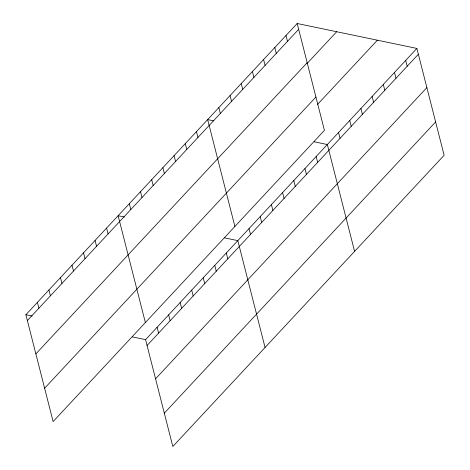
<?xml version="1.0" encoding="UTF-8"?>
<svg xmlns="http://www.w3.org/2000/svg" width="470" height="470" viewBox="0 0 470 470"><rect width="100%" height="100%" fill="white"/><g stroke="black" fill="none" stroke-linecap="round" stroke-linejoin="round"><path stroke-width="0.7" d="M297.187 23.5L324.423 130.355L53.122 421.578L25.879 314.718L297.187 23.5L416.878 48.422L444.121 155.282L172.813 446.5L145.577 339.646L416.878 48.422M27.372 320.563L298.673 29.346M35.867 353.898L307.174 62.68M307.004 63.585L336.685 31.725M44.621 388.244L315.928 97.026M317.532 104.44L377.381 40.197M147.069 345.485L418.37 54.267M155.564 378.82L426.866 87.602M164.318 413.165L435.62 121.947M213.891 120.902L207.658 119.603L234.894 226.458M314.183 141.781L327.349 144.525L354.586 251.385M124.362 217.005L118.123 215.707L145.365 322.561M224.654 237.885L237.82 240.628L265.057 347.483M25.879 314.718L32.119 316.016M132.411 336.902L145.577 339.646M405.686 60.436L407.179 66.282M394.5 72.451L395.987 78.296M383.309 84.459L384.795 90.305M372.117 96.473L373.603 102.319M360.925 108.488L362.411 114.333M349.733 120.502L351.225 126.342M338.541 132.511L340.033 138.356M285.995 35.514L287.481 41.36M316.157 156.539L317.649 162.385M274.803 47.523L276.295 53.369M304.965 168.554L306.458 174.393M263.611 59.537L265.103 65.383M293.779 180.562L295.266 186.408M252.419 71.552L253.912 77.397M282.588 192.577L284.074 198.422M241.228 83.566L242.72 89.412M271.396 204.591L272.882 210.437M230.036 95.575L231.528 101.42M260.204 216.605L261.69 222.445M218.85 107.589L220.336 113.435M249.012 228.614L250.498 234.459M196.466 131.618L197.952 137.457M226.287 253.007L227.78 258.853M185.274 143.626L186.76 149.472M214.761 265.38L216.247 271.225M174.082 155.641L175.574 161.486M203.228 277.758L204.72 283.604M162.89 167.655L164.383 173.501M191.701 290.137L193.188 295.983M151.698 179.669L153.191 185.509M180.169 302.515L181.655 308.355M140.507 191.678L141.999 197.523M168.636 314.888L170.128 320.734M129.315 203.692L130.807 209.538M157.109 327.267L158.596 333.113M106.596 228.079L108.082 233.925M95.063 240.458L96.556 246.304M83.537 252.837L85.023 258.682M72.004 265.215L73.496 271.055M60.471 277.588L61.964 283.434M48.945 289.966L50.431 295.812M37.412 302.345L38.904 308.191"/></g></svg>
